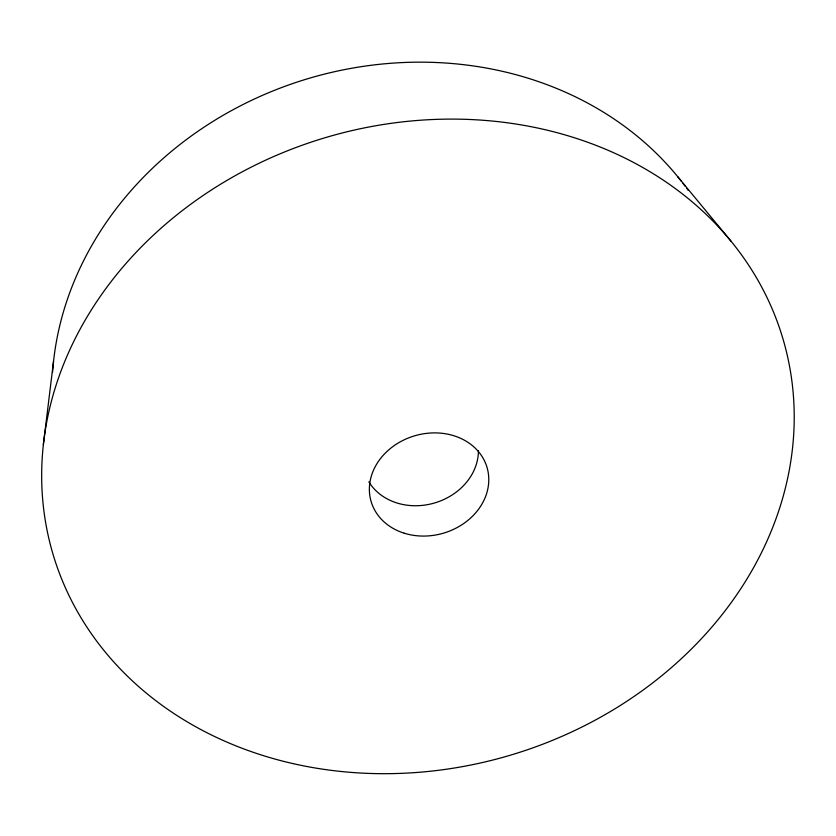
<?xml version="1.0" encoding="UTF-8"?>
<svg xmlns="http://www.w3.org/2000/svg" width="836" height="836" viewBox="0 0 836 836"><rect width="100%" height="100%" fill="white"/><g stroke="black" fill="none" stroke-linecap="round" stroke-linejoin="round"><path stroke-width="1.25" d="M43.357 444.7L53.546 361.236M677.62 176.574L731.072 241.28M478.411 450.688A58.53 49.794 -16.3 0 1 434.02 503.136A58.53 49.794 -16.3 0 1 368.864 481.87M52.563 372.344A346.647 303.301 -16.3 0 1 306.331 79.148A346.647 303.301 -16.3 0 1 681.507 181.422M683.022 183.387A346.647 303.301 -16.3 0 1 685.259 186.344M686.732 188.33A346.647 303.301 -16.3 0 1 688.174 190.326M292.903 763.582A380.526 322.33 -16.3 0 0 787.805 357.693A380.526 322.33 -16.3 0 0 173.115 217.914A380.526 322.33 -16.3 0 0 292.903 763.582M404.185 533.19A60.411 50.766 -16.3 0 0 488.527 474.879A60.411 50.766 -16.3 0 0 394.529 445.389A60.411 50.766 -16.3 0 0 404.185 533.19"/></g></svg>
